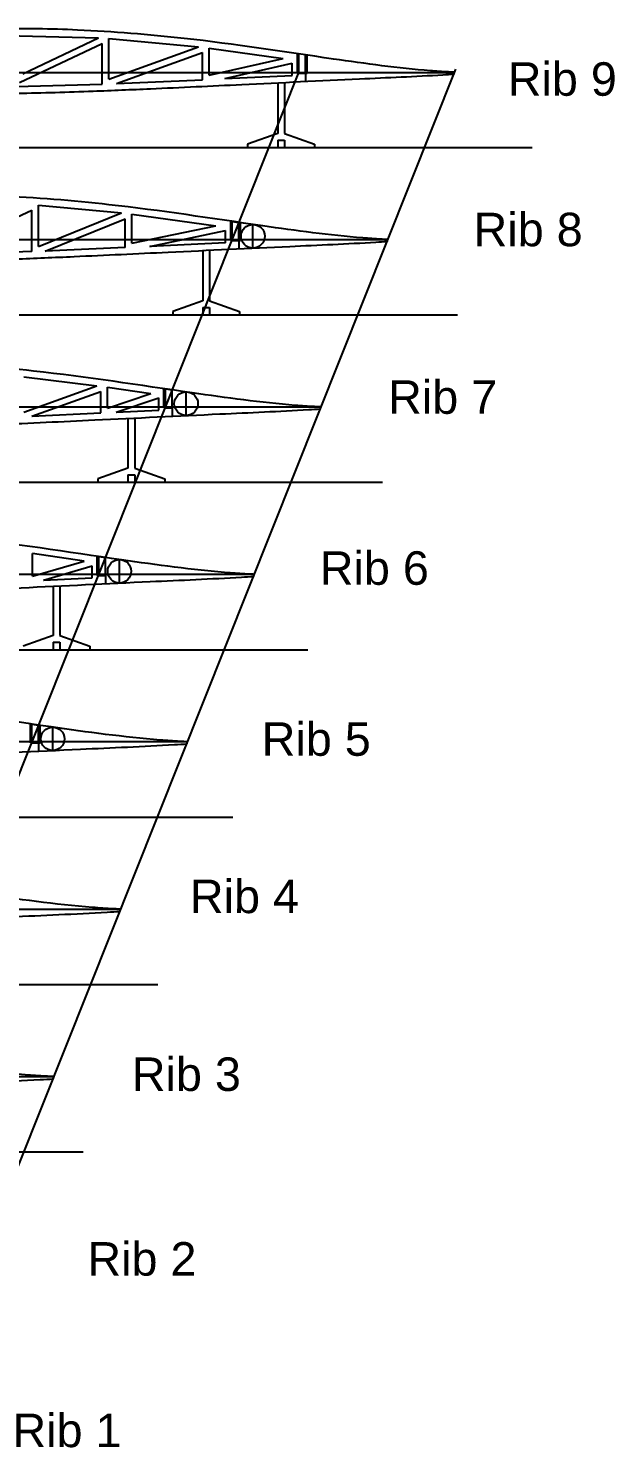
# Model space of a CAD drawing. Extents: x -4140 to 2524, y -1472 to 1305.
# Drawn here: x 134.9 to 310.1, y 41.3 to 465.1 of the extents above; entities that cross this region are included whole.
import ezdxf

# ---------------------------------------------------------------- set-up
doc = ezdxf.new("R2010")
doc.units = 0
doc.header["$MEASUREMENT"] = 0
for name, color, linetype in [('CONSTRUCTION', 2, 'CONTINUOUS'), ('OUTLINE', 3, 'CONTINUOUS'), ('PROFILES', 6, 'CONTINUOUS'), ('STRAIGHT_CUT_1', 7, 'CONTINUOUS')]:
    doc.layers.add(name, color=color, linetype=linetype)
doc.styles.add('CIRCUITGROVE', font='arial.ttf', dxfattribs={"height": 10})

msp = doc.modelspace()

# ---------------------------------------------------------------- linework, layer by layer
at = {"layer": 'CONSTRUCTION'}
for p, q in [((56.23144, 51.99614), (215.76961, 451.95362)), ((76.63029, 451.95362), (262.1769, 451.95362)), ((13.24893, 429.50724), (285.52369, 429.50724)), ((242.23147, 401.99614), (50.78593, 401.99614)), ((-9.11108, 379.54975), (263.16369, 379.54975)), ((222.26905, 351.99614), (24.93951, 351.99614)), ((-31.49011, 329.54975), (240.78466, 329.54975)), ((202.30664, 301.99614), (-0.90692, 301.99614)), ((-53.86914, 279.54975), (218.40562, 279.54975)), ((182.34423, 251.99614), (-26.75334, 251.99614)), ((-76.24818, 229.54975), (196.02659, 229.54975)), ((162.38182, 201.99614), (-52.59976, 201.99614)), ((-98.62721, 179.54975), (173.64756, 179.54975)), ((142.4194, 151.99614), (-78.44618, 151.99614)), ((-121.00624, 129.54975), (151.26853, 129.54975))]:
    msp.add_line(p, q, dxfattribs=at)
at = {"layer": 'OUTLINE'}
msp.add_line((262.57615, 452.95362), (102.09533, 50.99614), dxfattribs=at)
at = {"layer": 'PROFILES'}
for p, q in [((262.1769, 451.43909), (262.1769, 452.00521)), ((209.45974, 448.85123), (209.4442, 433.71718)), ((211.4442, 448.94618), (211.4442, 433.71718)), ((209.4442, 433.71718), (200.4666, 430.54862)), ((211.4442, 433.71718), (220.42179, 430.54862)), ((200.4666, 430.54862), (200.4666, 429.50724)), ((200.4666, 429.50724), (209.4442, 429.50724)), ((209.4442, 431.71718), (209.4442, 429.50724)), ((209.4442, 431.71718), (211.4442, 431.71718)), ((211.4442, 431.71718), (211.4442, 429.50724)), ((211.4442, 429.50724), (220.42179, 429.50724)), ((220.42179, 430.54862), (220.42179, 429.50724)), ((187.08419, 398.75982), (187.08419, 383.75969)), ((189.111, 398.85679), (189.08419, 383.75969)), ((242.23147, 401.46524), (242.23147, 402.04936)), ((187.08419, 383.75969), (178.10659, 380.59113)), ((187.08419, 381.75969), (187.08419, 379.54975)), ((187.08419, 381.75969), (189.08419, 381.75969)), ((189.08419, 383.75969), (198.06179, 380.59113)), ((189.08419, 381.75969), (189.08419, 379.54975)), ((178.10659, 380.59113), (178.10659, 379.54975)), ((178.10659, 379.54975), (187.08419, 379.54975)), ((189.08419, 379.54975), (198.06179, 379.54975)), ((198.06179, 380.59113), (198.06179, 379.54975)), ((222.26905, 351.44892), (222.26905, 352.051)), ((164.70905, 348.62602), (164.70516, 333.75969)), ((166.70636, 348.72157), (166.70516, 333.75969)), ((164.70516, 333.75969), (155.72756, 330.59113)), ((164.70516, 331.75969), (164.70516, 329.54975)), ((164.70516, 331.75969), (166.70516, 331.75969)), ((166.70516, 333.75969), (175.68276, 330.59113)), ((166.70516, 331.75969), (166.70516, 329.54975)), ((155.72756, 330.59113), (155.72756, 329.54975)), ((155.72756, 329.54975), (164.70516, 329.54975)), ((166.70516, 329.54975), (175.68276, 329.54975)), ((175.68276, 330.59113), (175.68276, 329.54975)), ((202.30664, 301.43261), (202.30664, 302.05263)), ((142.32613, 298.49185), (142.32613, 283.75969)), ((144.33185, 298.58779), (144.32613, 283.75969)), ((142.32613, 283.75969), (133.34853, 280.59113)), ((142.32613, 281.75969), (142.32613, 279.54975)), ((142.32613, 281.75969), (144.32613, 281.75969)), ((144.32613, 283.75969), (153.30372, 280.59113)), ((144.32613, 281.75969), (144.32613, 279.54975)), ((153.30372, 280.59113), (153.30372, 279.54975)), ((133.34853, 279.54975), (142.32613, 279.54975)), ((144.32613, 279.54975), (153.30372, 279.54975)), ((182.34423, 251.41629), (182.34423, 252.05427)), ((162.38182, 201.39997), (162.38182, 202.0559)), ((142.4194, 151.38366), (142.4194, 152.05754))]:
    msp.add_line(p, q, dxfattribs=at)
at = {"layer": 'PROFILES', "color": 4}
for points in [[(262.1769, 452.00521), (261.66579, 452.02779), (260.35478, 452.09353), (255.07152, 452.45314), (226.11121, 455.95002), (181.54123, 462.09248), (149.58905, 464.60404), (125.67093, 464.9013), (102.25693, 462.99835), (86.8852, 459.3263), (82.11546, 457.2169), (78.60614, 454.83263), (77.21462, 453.31906), (76.88647, 452.81715), (76.69649, 452.34181), (76.63063, 451.96731), (76.64026, 451.80951), (76.73603, 451.55576), (77.13791, 451.11728), (78.96906, 450.08767), (83.71454, 448.53585), (97.52693, 446.4608), (116.09935, 445.6588), (131.60899, 445.72476), (154.31841, 446.37612), (171.407, 447.08346), (198.69057, 448.35137), (233.90155, 450.03275), (258.82503, 451.24693), (262.1769, 451.43909)], [(242.23147, 402.04936), (241.7041, 402.07266), (240.35142, 402.14049), (234.90018, 402.51154), (205.01917, 406.11959), (159.0322, 412.45733), (126.0642, 415.04873), (101.38567, 415.35545), (77.22729, 413.39199), (61.36686, 409.6032), (56.44548, 407.42674), (52.82459, 404.96668), (51.38883, 403.40499), (51.05025, 402.88711), (50.85422, 402.39666), (50.78627, 402.01026), (50.79621, 401.84744), (50.89502, 401.58562), (51.30968, 401.1332), (53.19905, 400.07086), (58.0954, 398.4697), (72.34691, 396.32869), (91.50979, 395.50119), (107.51252, 395.56924), (130.94392, 396.24132), (148.57579, 396.97113), (176.72676, 398.27936), (213.05718, 400.01419), (238.77303, 401.26697), (242.23147, 401.46524)], [(222.26905, 352.051), (221.72548, 352.07502), (220.33122, 352.14492), (214.71245, 352.52738), (183.91305, 356.24632), (136.51269, 362.77885), (102.53143, 365.4499), (77.09441, 365.76604), (52.19354, 363.74224), (35.84564, 359.837), (30.773, 357.59365), (27.04083, 355.05798), (25.56094, 353.44829), (25.21196, 352.9145), (25.0099, 352.40897), (24.93986, 352.0107), (24.9501, 351.84287), (25.05195, 351.573), (25.47935, 351.10668), (27.4268, 350.01169), (32.47363, 348.36132), (47.16316, 346.1545), (66.915, 345.30157), (83.40957, 345.37171), (107.56112, 346.06444), (125.73491, 346.81669), (154.75109, 348.16512), (192.19811, 349.95328), (218.70432, 351.24456), (222.26905, 351.44892)], [(202.30664, 302.05263), (201.74686, 302.07737), (200.31103, 302.14936), (194.52471, 302.54322), (162.80693, 306.37305), (113.99318, 313.10038), (78.99866, 315.85107), (52.80315, 316.17664), (27.15978, 314.09249), (10.32441, 310.0708), (5.10052, 307.76056), (1.25706, 305.14927), (-0.26695, 303.49159), (-0.62634, 302.94188), (-0.83442, 302.42128), (-0.90655, 302.01113), (-0.896, 301.8383), (-0.79112, 301.56039), (-0.35097, 301.08016), (1.65454, 299.95252), (6.85186, 298.25293), (21.97941, 295.98031), (42.32021, 295.10195), (59.30662, 295.17418), (84.17833, 295.88757), (102.89402, 296.66225), (132.77541, 298.05089), (171.33903, 299.89236), (198.63561, 301.22215), (202.30664, 301.43261)], [(182.34423, 252.05427), (181.76824, 252.07972), (180.29083, 252.1538), (174.33697, 252.55906), (141.70081, 256.49978), (91.47367, 263.4219), (55.46589, 266.25223), (28.5119, 266.58723), (2.12603, 264.44274), (-15.19681, 260.3046), (-20.57195, 257.92747), (-24.5267, 255.24057), (-26.09484, 253.53489), (-26.46464, 252.96927), (-26.67875, 252.43359), (-26.75296, 252.01157), (-26.74211, 251.83373), (-26.63419, 251.54777), (-26.1813, 251.05364), (-24.11772, 249.89335), (-18.76991, 248.14455), (-3.20435, 245.80613), (17.72542, 244.90233), (35.20367, 244.97666), (60.79553, 245.7107), (80.05314, 246.50781), (110.79974, 247.93666), (150.47996, 249.83145), (178.56691, 251.19974), (182.34423, 251.41629)], [(162.38182, 202.0559), (161.78962, 202.08207), (160.27064, 202.15823), (154.14924, 202.5749), (120.59469, 206.62652), (68.95416, 213.74342), (31.93312, 216.6534), (4.22064, 216.99783), (-22.90773, 214.79298), (-40.71803, 210.5384), (-46.24443, 208.09438), (-50.31047, 205.33187), (-51.92274, 203.57819), (-52.30294, 202.99665), (-52.52307, 202.4459), (-52.59937, 202.012), (-52.58822, 201.82916), (-52.47726, 201.53515), (-52.01162, 201.02712), (-49.88997, 199.83417), (-44.39168, 198.03616), (-28.3881, 195.63194), (-6.86937, 194.70271), (11.10072, 194.77913), (37.41274, 195.53383), (57.21225, 196.35337), (88.82406, 197.82242), (129.62089, 199.77053), (158.4982, 201.17733), (162.38182, 201.39997)], [(142.4194, 152.05754), (141.811, 152.08442), (140.25044, 152.16267), (133.9615, 152.59074), (99.48857, 156.75325), (46.43465, 164.06494), (8.40035, 167.05457), (-20.07062, 167.40842), (-47.94149, 165.14323), (-66.23925, 160.7722), (-71.91691, 158.26128), (-76.09423, 155.42317), (-77.75063, 153.62149), (-78.14124, 153.02403), (-78.36739, 152.45821), (-78.44578, 152.01243), (-78.43432, 151.82459), (-78.32032, 151.52253), (-77.84195, 151.0006), (-75.66223, 149.775), (-70.01344, 147.92778), (-53.57185, 145.45775), (-31.46416, 144.50309), (-13.00224, 144.5816), (14.02994, 145.35695), (34.37136, 146.19893), (66.84839, 147.70819), (108.76181, 149.70962), (138.4295, 151.15492), (142.4194, 151.38366)]]:
    msp.add_spline(points, degree=3, dxfattribs=at)
at = {"layer": 'STRAIGHT_CUT_1'}
for p, q in [((128.31119, 462.94215), (155.88011, 462.26267)), ((133.23638, 451.5581), (155.88011, 462.26267)), ((158.95184, 449.93847), (158.95184, 462.07156)), ((158.95184, 462.07156), (185.77881, 459.58166)), ((132.29105, 448.89898), (156.95184, 460.5571)), ((156.95184, 448.46418), (156.95184, 460.5571)), ((158.95184, 449.93847), (185.77881, 459.58166)), ((161.24052, 448.63587), (186.98814, 457.89107)), ((186.98814, 449.78504), (186.98814, 457.89107)), ((188.98814, 451.08694), (188.98814, 459.19221)), ((188.98814, 459.19221), (211.05044, 456.13986)), ((188.98814, 451.08694), (211.05044, 456.13986)), ((193.63147, 450.09862), (213.76961, 454.71085)), ((213.76961, 451.05973), (213.76961, 454.71085)), ((215.31961, 451.70362), (215.31961, 457.52844)), ((215.76961, 451.95362), (215.76961, 457.46157)), ((217.76961, 451.95362), (217.76961, 457.16447)), ((217.76961, 457.16447), (217.76961, 449.24874)), ((218.21961, 451.70362), (218.21961, 457.09769)), ((161.24052, 448.63587), (186.98814, 449.78504)), ((193.63147, 450.09862), (213.76961, 451.05973)), ((215.31961, 451.70362), (218.21961, 451.70362)), ((215.76961, 451.95362), (217.76961, 451.95362)), ((131.18147, 447.70383), (156.95184, 448.46418)), ((138.002, 399.95099), (138.002, 412.3435)), ((138.002, 412.3435), (162.76718, 410.00412)), ((109.68806, 398.61522), (136.002, 410.84503)), ((136.002, 398.42542), (136.002, 410.84503)), ((138.002, 399.95099), (162.76718, 410.00412)), ((139.96022, 398.5874), (163.82233, 408.27394)), ((163.82233, 399.65682), (163.82233, 408.27394)), ((165.82233, 400.93272), (165.82233, 409.63722)), ((165.82233, 409.63722), (190.97453, 406.15615)), ((195.39217, 401.74614), (195.39217, 407.52199)), ((195.84217, 401.99614), (195.84217, 407.45516)), ((195.84217, 407.45516), (197.84217, 407.15839)), ((197.84217, 401.99614), (197.84217, 407.15839)), ((197.84217, 407.15839), (197.84217, 399.27437)), ((198.29217, 401.74614), (198.29217, 407.09176)), ((165.82233, 400.93272), (190.97453, 406.15615)), ((171.18685, 400.00411), (193.84217, 404.70901)), ((193.84217, 401.08544), (193.84217, 404.70901)), ((202.03399, 399.49752), (202.03399, 406.55457)), ((136.002, 398.42542), (108.59853, 397.57463)), ((163.82233, 399.65682), (139.96022, 398.5874)), ((193.84217, 401.08544), (171.18685, 400.00411)), ((195.39217, 401.74614), (198.29217, 401.74614)), ((195.84217, 401.99614), (197.84217, 401.99614)), ((133.57216, 361.07044), (155.44019, 358.36984)), ((133.57216, 350.53292), (155.44019, 358.36984)), ((135.97223, 349.26849), (156.57216, 356.65095)), ((156.57216, 350.23964), (156.57216, 356.65095)), ((158.57216, 351.67944), (158.57216, 357.93007)), ((158.57216, 357.93007), (171.51076, 356.03828)), ((158.57216, 351.67944), (171.51076, 356.03828)), ((175.44778, 351.74614), (175.44778, 357.47539)), ((175.89778, 351.99614), (175.89778, 357.40864)), ((175.89778, 357.40864), (177.89778, 357.11248)), ((177.89778, 351.99614), (177.89778, 357.11248)), ((182.0896, 349.48025), (182.0896, 356.55457)), ((161.22168, 350.46159), (173.89778, 354.73199)), ((173.89778, 351.06789), (173.89778, 354.73199)), ((175.89778, 351.99614), (177.89778, 351.99614)), ((135.97223, 349.26849), (156.57216, 350.23964)), ((161.22168, 350.46159), (173.89778, 351.06789)), ((175.44778, 351.74614), (177.89778, 351.74614)), ((177.89778, 351.74614), (177.89778, 349.25675)), ((136.19312, 301.48756), (136.19312, 308.24057)), ((151.58988, 305.98803), (136.19312, 308.24057)), ((136.19312, 301.48756), (151.58988, 305.98803)), ((155.50339, 301.74614), (155.50339, 307.42912)), ((155.95339, 301.99614), (155.95339, 307.36249)), ((155.95339, 307.36249), (157.95339, 307.06715)), ((157.95339, 301.99614), (157.95339, 307.06715)), ((162.14521, 299.46283), (162.14521, 306.46912)), ((139.45324, 300.35681), (153.95339, 304.5952)), ((139.45324, 300.35681), (153.95339, 301.05032)), ((153.95339, 301.05032), (153.95339, 304.5952)), ((155.50339, 301.74614), (157.95339, 301.74614)), ((155.95339, 301.99614), (157.95339, 301.99614)), ((157.95339, 301.74614), (157.95339, 299.23911)), ((135.559, 257.3833), (134.94768, 257.47361)), ((135.559, 251.74614), (135.559, 257.3833)), ((136.009, 251.99614), (136.009, 257.31683)), ((136.009, 257.31683), (138.009, 257.0225)), ((138.009, 251.99614), (138.009, 257.0225)), ((138.009, 257.0225), (138.009, 249.22146)), ((138.459, 251.74614), (138.459, 256.95647)), ((138.66038, 256.92692), (138.459, 256.95647)), ((142.20082, 249.44526), (142.20082, 256.42733)), ((135.559, 251.74614), (138.459, 251.74614)), ((136.009, 251.99614), (138.009, 251.99614))]:
    msp.add_line(p, q, dxfattribs=at)
for centre, radius in [((202.03399, 403.02605), 3.52853), ((182.0896, 353.01741), 3.53716), ((162.14521, 302.96598), 3.50315), ((142.20082, 252.93629), 3.49104)]:
    msp.add_circle(centre, radius, dxfattribs=at)

# ---------------------------------------------------------------- texts
at = {"layer": 'STRAIGHT_CUT_1', "style": 'CIRCUITGROVE'}
for s, p in [('Rib 9', (278.18934, 444.98782)), ('Rib 8', (267.97578, 400.04816)), ('Rib 7', (242.44188, 350.00172)), ('Rib 6', (222.01476, 298.93392)), ('Rib 5', (204.65171, 247.86613)), ('Rib 4', (183.20324, 200.88375)), ('Rib 3', (165.84018, 147.77324)), ('Rib 2', (152.56256, 92.62002)), ('Rib 1', (130.17137, 41.39223))]:
    msp.add_text(s, height=10, dxfattribs=at).set_placement(p)

doc.saveas('drawing.dxf')
